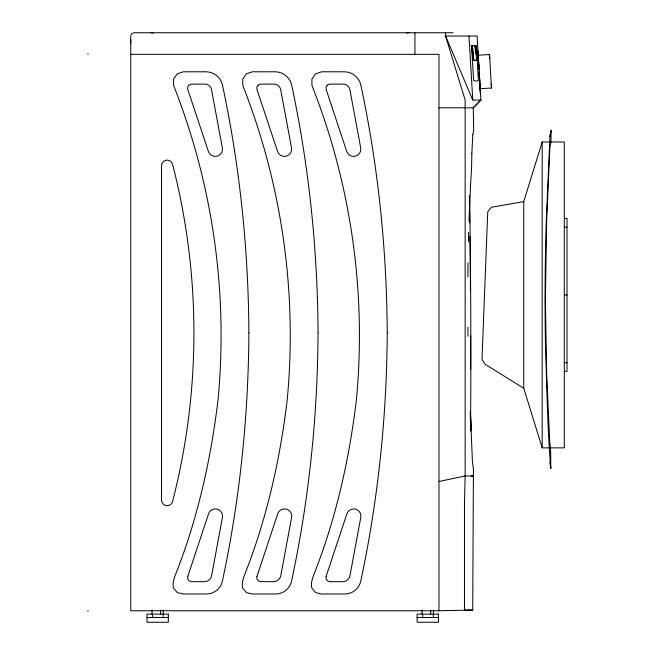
<?xml version="1.0" encoding="UTF-8"?>
<svg xmlns="http://www.w3.org/2000/svg" width="655" height="655" viewBox="0 0 655 655"><rect width="100%" height="100%" fill="white"/><g stroke="black" fill="none" stroke-linecap="round" stroke-linejoin="round"><path stroke-width="0.98" d="M439.292 610.763L130.754 610.763L130.754 36.148M130.754 54.332L438.965 54.332L438.965 610.763L472.73 610.067L473.409 468.268M467.883 276.828L467.998 262.778M551.092 130.632L550.961 142.078L549.897 147.162L546.679 220.588L545.394 299.45L546.597 371.393L549.75 442.649L550.601 447.766L550.798 468.276C547.31 426.733 546.827 384.845 545.443 343.146A171.307 10.906 90 0 1 546.499 215.028L549.946 136.371L551.092 130.632L549.946 136.371M471.543 168.875L471.862 153.237M468.423 241.613L468.661 232.41M468.955 221.169L470.585 184.137M470.593 184.219L471.543 168.753M471.854 153.237L472.804 134.627M491.414 87L491.471 88.04L480.099 88.687L479.804 82.849M478.109 55.225L489.539 54.488L491.471 88.04M472.804 134.652L473.704 130.623L473.262 107.797L480.795 100.051M523.738 201.634L542.193 141.988L564.307 141.988L564.307 447.864L542.193 447.864L523.738 388.219L523.738 201.634L491.34 207.25L487.738 211.893L481.998 359.464L485.224 364.377L523.738 388.219M130.869 35.264L132.089 33.454L134.152 32.75L453.031 32.75M444.982 36.025L477.102 36.025L480.901 100.051L473.262 107.797L438.965 107.797M438.965 481.482L465.148 475.98L473.262 475.98L471.223 475.98M488.843 54.635L489.539 54.496L489.596 55.536M406.706 32.979L408.925 32.75M477.118 60.416L477.896 60.375L476.25 45.817L471.551 45.711L473.639 80.622L477.208 81.138L478.387 80.254L477.208 60.416L475.972 60.383L477.896 60.375M472.926 54.529L472.402 45.703L473.974 60.366L473.278 60.407L476.668 60.342L475.104 45.703L475.571 53.53M473.974 60.366L472.427 60.407L473.115 60.366L471.551 45.711M445.588 36.025L472.771 100.051L480.901 100.051M564.307 218.459L567.017 218.459L567.017 371.393L564.307 371.393M564.307 227.162L567.017 227.162M564.307 294.922L567.017 294.922M564.307 362.69L567.017 362.69M147.023 617.518L168.327 617.518M417.104 617.518L438.408 617.518M472.73 610.067L464.469 610.067L464.469 503.4L465.148 475.98L465.148 100.051L445.588 36.148L445.588 32.75M476.341 45.825L476.856 54.578M150.789 32.75L153.016 32.979M473.409 468.276L472.476 462.528L470.315 411.848M549.873 462.528L550.798 468.276M480.107 88.613L480.033 87.868L480.099 88.687M471.461 430.147L470.388 411.774M478.273 57.362L478.387 59.13M480.041 88.474L480.361 92.707L480.017 86.354M478.297 57.353L477.88 51L478.068 55.249M478.559 61.627L478.125 55.135L478.281 58.295M478.527 61.341L478.854 66.564M478.756 65.107L479.01 69.332L478.461 61.341M479.173 71.853L479.714 81.097M479.272 73.737L479.747 81.883M468.964 36.025L472.771 100.051M489.686 57.051L489.776 58.647M491.234 83.889L491.324 85.478M479.173 73.737L480.041 88.687M467.924 327.344L467.998 336.252M542.193 141.988L542.193 447.864M433.446 610.042L433.446 614.12M433.315 614.12L433.315 617.518M430.695 610.042L430.695 614.12M422.663 614.12L422.663 617.518M422.066 610.042L422.066 614.12M414.926 32.75L414.926 54.332M163.365 610.042L163.365 614.12M163.234 614.12L163.234 617.518M160.614 610.042L160.614 614.12M152.582 614.12L152.582 617.518M151.985 610.042L151.985 614.12M130.754 39.832L130.754 43.312M87.983 53.644L87.983 54.332M87.983 610.763L87.983 611.451M469.569 195.706A168.924 2.587 89.7 0 1 470.454 431.121M469.348 196.778A157.347 2.407 89.7 0 1 469.782 222.864M469.962 236.553A157.347 2.407 89.7 0 1 470.462 291.5M470.642 335.99A157.347 2.407 89.7 0 1 470.634 369.608M470.405 412.838A157.347 2.407 89.7 0 1 470.331 419.593M187.764 576.425L187.731 578.832L189.09 580.813L191.35 581.648L204.319 581.706A7.393 7.393 0 0 0 211.573 575.909L222.438 517.409A7.197 7.197 0 0 0 216.895 509.058A7.197 7.197 0 0 0 208.38 514.331L187.764 576.425M256.94 576.425L256.907 578.832L258.267 580.813L260.526 581.648L273.495 581.706A7.393 7.393 0 0 0 280.749 575.909L291.614 517.409A7.197 7.197 0 0 0 286.071 509.058A7.197 7.197 0 0 0 277.556 514.331L256.94 576.425M326.116 576.425L326.084 578.832L327.443 580.813L329.702 581.648L342.671 581.706A7.393 7.393 0 0 0 349.926 575.909L360.79 517.409A7.197 7.197 0 0 0 355.247 509.058A7.197 7.197 0 0 0 346.732 514.331L326.116 576.425M248.884 332.887C248.433 416.203 239.853 499.446 222.43 580.944A16.309 16.309 0 0 1 205.883 593.987L183.269 593.995L177.374 592.677L173.469 588.067C172.134 582.565 174.435 577.514 176.342 572.478C197.933 517.294 210.869 459.188 217.968 400.451C228.227 293.579 213.014 185.43 173.641 85.559L173.518 79.14L177.202 73.884L183.269 71.788L205.883 71.796A17.022 17.022 0 0 1 222.43 84.839C239.853 166.329 248.433 249.571 248.884 332.887M318.06 332.887C317.61 416.203 309.029 499.446 291.606 580.944A16.309 16.309 0 0 1 275.059 593.987L252.445 593.995L246.55 592.677L242.645 588.067C241.31 582.565 243.611 577.514 245.519 572.478C267.101 517.294 280.045 459.188 287.144 400.451C297.403 293.579 282.182 185.43 242.817 85.559L242.694 79.14L246.378 73.884L252.445 71.788L275.059 71.796A17.022 17.022 0 0 1 291.606 84.839C309.029 166.329 317.61 249.571 318.06 332.887M387.236 332.887C386.777 416.203 378.205 499.446 360.782 580.944A16.309 16.309 0 0 1 344.227 593.987L321.621 593.995L315.726 592.677L311.813 588.067C310.486 582.565 312.787 577.514 314.695 572.478C336.277 517.294 349.221 459.188 356.32 400.451C366.579 293.579 351.358 185.43 311.985 85.559L311.87 79.14L315.554 73.884L321.621 71.788L344.227 71.796A17.022 17.022 0 0 1 360.782 84.839C378.205 166.329 386.777 249.571 387.236 332.887M188.804 85.199L187.682 87.123L187.764 89.35L208.38 151.444A7.238 7.238 0 0 0 222.446 148.374L211.565 89.874A6.804 6.804 0 0 0 205.08 84.094L191.096 84.143L188.804 85.199M257.98 85.199L256.85 87.123L256.94 89.35L277.556 151.444A7.238 7.238 0 0 0 291.622 148.374L280.741 89.874A6.804 6.804 0 0 0 274.257 84.094L260.272 84.143L257.98 85.199M327.148 85.199L326.026 87.123L326.116 89.35L346.732 151.444A7.238 7.238 0 0 0 360.799 148.374L349.917 89.874A6.804 6.804 0 0 0 343.433 84.094L329.449 84.143L327.148 85.199M168.327 614.12L147.023 614.12L147.023 622.25L168.327 622.25L168.327 614.12M438.408 614.12L417.104 614.12L417.104 622.25L438.408 622.25L438.408 614.12M161.539 500.06L161.539 165.715A5.608 5.608 0 0 1 172.584 164.323A676.64 676.64 0 0 1 172.584 501.46A5.608 5.608 0 0 1 161.539 500.06"/></g></svg>
